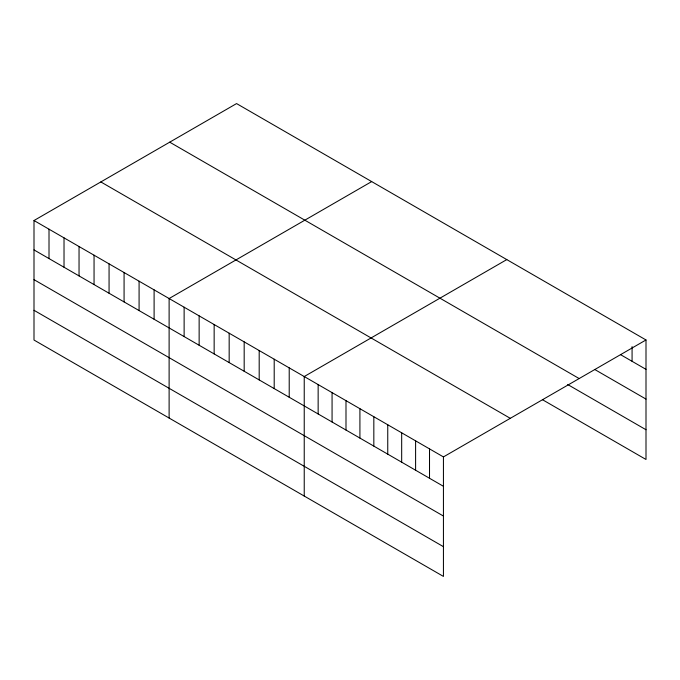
<?xml version="1.0" encoding="UTF-8"?>
<svg xmlns="http://www.w3.org/2000/svg" width="680" height="680" viewBox="0 0 680 680"><rect width="100%" height="100%" fill="white"/><g stroke="black" fill="none" stroke-linecap="round" stroke-linejoin="round"><path stroke-width="1.02" d="M34 220.524L443.437 456.917L443.437 576.419L34 340.034L34 220.524L236.564 103.581L646 339.966L646 459.476L542.462 399.695M371.679 181.585L169.116 298.537L169.116 418.038M506.796 259.59L304.232 376.541L304.232 496.052M443.437 456.917L646 339.966M620.772 354.781L646 369.35M594.668 369.452L646 399.092M169.719 142.171L579.156 378.556M567.698 384.523L646 429.734M100.844 181.934L510.281 418.319M34 249.908L443.437 486.302M34 279.65L443.437 516.043M34 310.293L443.437 546.678M632.077 346.622L632.077 361.309M429.513 448.877L429.513 478.261M415.599 440.835L415.599 470.228M401.676 432.803L401.676 462.188M387.753 424.762L387.753 454.146M373.83 416.729L373.83 446.114M359.916 408.688L359.916 438.073M345.993 400.656L345.993 430.041M332.07 392.615L332.07 422M318.147 384.582L318.147 413.967M289.212 367.872L289.212 397.256M274.201 359.21L274.201 388.594M259.19 350.54L259.19 379.925M244.179 341.87L244.179 371.254M229.168 333.208L229.168 362.593M214.149 324.538L214.149 353.923M199.138 315.868L199.138 345.253M184.127 307.199L184.127 336.591M154.105 289.867L154.105 319.251M139.085 281.197L139.085 310.582M124.075 272.536L124.075 301.92M109.064 263.865L109.064 293.25M94.053 255.196L94.053 284.58M79.041 246.525L79.041 275.918M64.022 237.864L64.022 267.249M49.011 229.194L49.011 258.578"/></g></svg>
